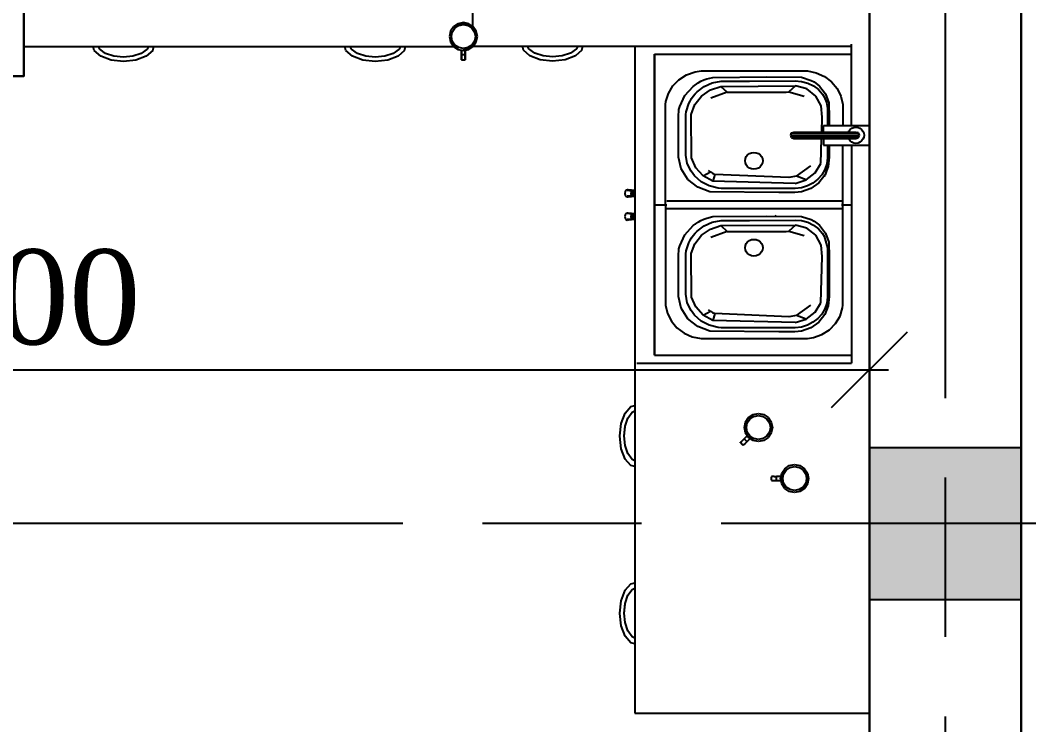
# Model space of a CAD drawing. Header units: inches. Extents: x 2870606 to 3671143, y -733551 to -473558.
# Drawn here: x 3325132 to 3327792, y -512954 to -511096 of the extents above; entities that cross this region are included whole.
import ezdxf

# ---------------------------------------------------------------- set-up
doc = ezdxf.new("R2010")
doc.units = ezdxf.units.IN
doc.header["$MEASUREMENT"] = 0
doc.linetypes.add('ACAD_ISO08W100', pattern=[36, 24, -3, 6, -3])
doc.styles.add('J~stule', font='dutch.ttf')
doc.dimstyles.new('J~style', dxfattribs={"dimscale": 100, "dimtxt": 2.5, "dimasz": 2, "dimexe": 0.55, "dimexo": 0.725, "dimtad": 1, "dimdec": 0, "dimdsep": 46, "dimtxsty": 'J~stule', "dimblk": 'OBLIQUE', "dimcen": 2, "dimdle": 0.5, "dimadec": 0, "dimazin": 0, "dimtfac": 1, "dimtdec": 0, "dimtmove": 0, "dimatfit": 3, "dimfxl": 1, "dimarcsym": 0})

# ---------------------------------------------------------------- blocks, each defined once
blk = doc.blocks.new('fgdgf')
for p, q in [((830048.4, 158583.2, -1288.5), (830048.4, 157961.3, -1288.5)), ((831232.3, 158014, -1288.5), (831232.3, 158583.2, -1288.5)), ((832278.4, 156203.2, -1288.5), (832278.4, 158583.3, -1288.5)), ((831181.2, 158013.3, -1288.5), (831173.2, 158001.4, -1288.5)), ((831178, 157999.3, -1288.5), (831184.9, 158009.6, -1288.5)), ((831193.1, 158021.3, -1288.5), (831181.2, 158013.3, -1288.5)), ((831184.9, 158009.6, -1288.5), (831195.1, 158016.4, -1288.5)), ((831207.2, 158024.1, -1288.5), (831193.1, 158021.3, -1288.5)), ((831194.3, 158018.4, -1288.5), (831207.2, 158020.9, -1288.5)), ((831195.1, 158016.4, -1288.5), (831207.2, 158018.8, -1288.5)), ((831221.3, 158021.3, -1288.5), (831207.2, 158024.1, -1288.5)), ((831207.2, 158020.9, -1288.5), (831207.2, 158022.6, -1288.5)), ((831207.2, 158020.9, -1288.5), (831220.1, 158018.4, -1288.5)), ((831207.2, 158018.8, -1288.5), (831219.3, 158016.4, -1288.5)), ((831219.3, 158016.4, -1288.5), (831229.5, 158009.6, -1288.5)), ((831220.1, 158018.4, -1288.5), (831220.7, 158019.9, -1288.5)), ((831231, 158011.1, -1288.5), (831220.1, 158018.4, -1288.5)), ((831233.2, 158013.3, -1288.5), (831221.3, 158021.3, -1288.5)), ((831229.5, 158009.6, -1288.5), (831236.4, 157999.3, -1288.5)), ((831231, 158011.1, -1288.5), (831232.2, 158012.2, -1288.5)), ((831238.3, 158000.1, -1288.5), (831231, 158011.1, -1288.5)), ((831241.2, 158001.4, -1288.5), (831233.2, 158013.3, -1288.5)), ((831173.2, 158001.4, -1288.5), (831170.4, 157987.3, -1288.5)), ((831170.4, 157987.3, -1288.5), (831173.2, 157973.2, -1288.5)), ((831175.6, 157987.3, -1288.5), (831178, 157999.3, -1288.5)), ((831178, 157975.2, -1288.5), (831175.6, 157987.3, -1288.5)), ((831236.4, 157999.3, -1288.5), (831238.8, 157987.3, -1288.5)), ((831238.8, 157987.3, -1288.5), (831236.4, 157975.2, -1288.5)), ((831238.3, 158000.1, -1288.5), (831239.9, 158000.8, -1288.5)), ((831240.9, 157987.3, -1288.5), (831238.3, 158000.1, -1288.5)), ((831238.3, 157974.4, -1288.5), (831240.9, 157987.3, -1288.5)), ((831240.9, 157987.3, -1288.5), (831242.5, 157987.3, -1288.5)), ((831244, 157987.3, -1288.5), (831241.2, 158001.4, -1288.5)), ((831241.2, 157973.2, -1288.5), (831244, 157987.3, -1288.5)), ((830048.4, 157961.3, -1288.5), (831181.1, 157961.3, -1288.5)), ((830233.6, 157950.9, -1288.5), (830230.9, 157961.3, -1288.5)), ((830250.7, 157935.7, -1288.5), (830233.6, 157950.9, -1288.5)), ((830248.2, 157954.2, -1288.5), (830244.6, 157961.3, -1288.5)), ((830263.8, 157942.8, -1288.5), (830248.2, 157954.2, -1288.5)), ((830373.5, 157954.2, -1288.5), (830357.8, 157942.8, -1288.5)), ((830388.1, 157950.9, -1288.5), (830370.9, 157935.7, -1288.5)), ((830377.1, 157961.3, -1288.5), (830373.5, 157954.2, -1288.5)), ((830388.1, 157950.9, -1288.5), (830390.7, 157961.3, -1288.5)), ((830897.6, 157950.9, -1288.5), (830894.9, 157961.3, -1288.5)), ((830914.7, 157935.7, -1288.5), (830897.6, 157950.9, -1288.5)), ((830912.2, 157954.2, -1288.5), (830908.6, 157961.3, -1288.5)), ((830927.9, 157942.8, -1288.5), (830912.2, 157954.2, -1288.5)), ((831037.5, 157954.2, -1288.5), (831021.8, 157942.8, -1288.5)), ((831052.1, 157950.9, -1288.5), (831034.9, 157935.7, -1288.5)), ((831041.1, 157961.3, -1288.5), (831037.5, 157954.2, -1288.5)), ((831052.1, 157950.9, -1288.5), (831054.7, 157961.3, -1288.5)), ((831173.2, 157973.2, -1288.5), (831181.2, 157961.2, -1288.5)), ((831184.9, 157964.9, -1288.5), (831178, 157975.2, -1288.5)), ((831181.2, 157961.2, -1288.5), (831193.1, 157953.2, -1288.5)), ((831195.1, 157958.1, -1288.5), (831184.9, 157964.9, -1288.5)), ((831193.1, 157953.2, -1288.5), (831207.2, 157950.4, -1288.5)), ((831207.2, 157955.7, -1288.5), (831195.1, 157958.1, -1288.5)), ((831201.8, 157946.3, -1288.5), (831201.8, 157951.5, -1288.5)), ((831202.5, 157951.4, -1288.5), (831202.5, 157946.7, -1288.5)), ((831219.3, 157958.1, -1288.5), (831207.2, 157955.7, -1288.5)), ((831207.2, 157953.6, -1288.5), (831220.1, 157956.2, -1288.5)), ((831207.2, 157950.4, -1288.5), (831221.3, 157953.2, -1288.5)), ((831210.7, 157951.1, -1288.5), (831211.6, 157951.3, -1288.5)), ((831211.6, 157951.3, -1288.5), (831211.8, 157951.4, -1288.5)), ((831211.6, 157951.3, -1288.5), (831211.6, 157946.7, -1288.5)), ((831212.3, 157946.3, -1288.5), (831212.3, 157951.4, -1288.5)), ((831229.5, 157964.9, -1288.5), (831219.3, 157958.1, -1288.5)), ((831220.1, 157956.2, -1288.5), (831231, 157963.5, -1288.5)), ((831220.1, 157956.2, -1288.5), (831220.7, 157954.6, -1288.5)), ((831221.3, 157953.2, -1288.5), (831233.2, 157961.2, -1288.5)), ((831236.4, 157975.2, -1288.5), (831229.5, 157964.9, -1288.5)), ((831231, 157963.5, -1288.5), (831238.3, 157974.4, -1288.5)), ((831231, 157963.5, -1288.5), (831232.2, 157962.3, -1288.5)), ((831233.2, 157961.2, -1288.5), (831241.2, 157973.2, -1288.5)), ((831233.8, 157962, -1288.5), (831666.4, 157962, -1288.5)), ((831238.3, 157974.4, -1288.5), (831239.9, 157973.7, -1288.5)), ((831365.4, 157951.6, -1288.5), (831362.8, 157962, -1288.5)), ((831382.5, 157936.5, -1288.5), (831365.4, 157951.6, -1288.5)), ((831380, 157954.9, -1288.5), (831376.4, 157962, -1288.5)), ((831395.7, 157943.6, -1288.5), (831380, 157954.9, -1288.5)), ((831505.2, 157954.9, -1288.5), (831489.5, 157943.6, -1288.5)), ((831519.8, 157951.6, -1288.5), (831502.7, 157936.5, -1288.5)), ((831508.8, 157962, -1288.5), (831505.2, 157954.9, -1288.5)), ((831519.8, 157951.6, -1288.5), (831522.5, 157962, -1288.5)), ((831659.9, 157126, -1288.5), (831659.9, 157962, -1288.5)), ((831666.4, 157962, -1288.5), (832230.8, 157962, -1288.5)), ((832230.8, 157752.8, -1288.5), (832230.8, 157967.2, -1288.5)), ((830278, 157925.4, -1288.5), (830250.7, 157935.7, -1288.5)), ((830285.7, 157935.5, -1288.5), (830263.8, 157942.8, -1288.5)), ((830310.8, 157921.7, -1288.5), (830278, 157925.4, -1288.5)), ((830310.8, 157932.9, -1288.5), (830285.7, 157935.5, -1288.5)), ((830335.9, 157935.5, -1288.5), (830310.8, 157932.9, -1288.5)), ((830343.7, 157925.4, -1288.5), (830310.8, 157921.7, -1288.5)), ((830357.8, 157942.8, -1288.5), (830335.9, 157935.5, -1288.5)), ((830370.9, 157935.7, -1288.5), (830343.7, 157925.4, -1288.5)), ((830942, 157925.4, -1288.5), (830914.7, 157935.7, -1288.5)), ((830949.7, 157935.5, -1288.5), (830927.9, 157942.8, -1288.5)), ((830974.8, 157921.7, -1288.5), (830942, 157925.4, -1288.5)), ((830974.8, 157932.9, -1288.5), (830949.7, 157935.5, -1288.5)), ((830999.9, 157935.5, -1288.5), (830974.8, 157932.9, -1288.5)), ((831007.7, 157925.4, -1288.5), (830974.8, 157921.7, -1288.5)), ((831021.8, 157942.8, -1288.5), (830999.9, 157935.5, -1288.5)), ((831034.9, 157935.7, -1288.5), (831007.7, 157925.4, -1288.5)), ((831201.8, 157946.3, -1288.5), (831202.5, 157946.7, -1288.5)), ((831201.8, 157939.7, -1288.5), (831201.8, 157946.3, -1288.5)), ((831201.8, 157939.7, -1288.5), (831201.8, 157933.2, -1288.5)), ((831202.5, 157939.7, -1288.5), (831201.8, 157939.7, -1288.5)), ((831201.8, 157933.2, -1288.5), (831202.5, 157932.8, -1288.5)), ((831201.8, 157926.6, -1288.5), (831201.8, 157933.2, -1288.5)), ((831202.5, 157925.9, -1288.5), (831201.8, 157926.6, -1288.5)), ((831202.5, 157946.7, -1288.5), (831204.4, 157946.9, -1288.5)), ((831202.5, 157946.7, -1288.5), (831202.5, 157939.7, -1288.5)), ((831202.5, 157939.7, -1288.5), (831211.6, 157939.7, -1288.5)), ((831202.5, 157932.8, -1288.5), (831202.5, 157939.7, -1288.5)), ((831204.4, 157932.6, -1288.5), (831202.5, 157932.8, -1288.5)), ((831202.5, 157932.8, -1288.5), (831202.5, 157927.8, -1288.5)), ((831204.4, 157925.5, -1288.5), (831202.5, 157925.9, -1288.5)), ((831207, 157925.3, -1288.5), (831204.4, 157925.5, -1288.5)), ((831207, 157950.5, -1288.5), (831205.9, 157950.7, -1288.5)), ((831207.2, 157950.4, -1288.5), (831207, 157950.5, -1288.5)), ((831209.7, 157925.5, -1288.5), (831207, 157925.3, -1288.5)), ((831211.6, 157946.7, -1288.5), (831209.7, 157946.9, -1288.5)), ((831211.6, 157932.8, -1288.5), (831209.7, 157932.6, -1288.5)), ((831211.6, 157925.9, -1288.5), (831209.7, 157925.5, -1288.5)), ((831211.6, 157946.7, -1288.5), (831212.3, 157946.3, -1288.5)), ((831211.6, 157939.7, -1288.5), (831211.6, 157946.7, -1288.5)), ((831211.6, 157939.7, -1288.5), (831211.6, 157932.8, -1288.5)), ((831212.3, 157939.7, -1288.5), (831211.6, 157939.7, -1288.5)), ((831211.6, 157932.8, -1288.5), (831212.3, 157933.2, -1288.5)), ((831211.6, 157927.8, -1288.5), (831211.6, 157932.8, -1288.5)), ((831212.3, 157926.6, -1288.5), (831211.6, 157925.9, -1288.5)), ((831212.3, 157946.3, -1288.5), (831212.3, 157939.7, -1288.5)), ((831212.3, 157933.2, -1288.5), (831212.3, 157939.7, -1288.5)), ((831212.3, 157933.2, -1288.5), (831212.3, 157928.4, -1288.5)), ((831212.3, 157928.4, -1288.5), (831212.3, 157926.6, -1288.5)), ((831409.8, 157926.1, -1288.5), (831382.5, 157936.5, -1288.5)), ((831417.5, 157936.2, -1288.5), (831395.7, 157943.6, -1288.5)), ((831442.6, 157922.4, -1288.5), (831409.8, 157926.1, -1288.5)), ((831442.6, 157933.7, -1288.5), (831417.5, 157936.2, -1288.5)), ((831467.7, 157936.2, -1288.5), (831442.6, 157933.7, -1288.5)), ((831475.4, 157926.1, -1288.5), (831442.6, 157922.4, -1288.5)), ((831489.5, 157943.6, -1288.5), (831467.7, 157936.2, -1288.5)), ((831502.7, 157936.5, -1288.5), (831475.4, 157926.1, -1288.5)), ((831711.1, 157941.2, -1288.5), (832230.8, 157941.2, -1288.5)), ((831711.1, 157941.2, -1288.5), (831711.1, 157543.7, -1288.5)), ((831711.1, 157534.2, -1288.5), (831711.1, 157941.2, -1288.5)), ((831759.6, 157857.2, -1288.5), (831775.8, 157873.7, -1288.5)), ((831775.8, 157873.7, -1288.5), (831795.7, 157886.3, -1288.5)), ((831795.7, 157886.3, -1288.5), (831818.1, 157894.2, -1288.5)), ((831818.1, 157894.2, -1288.5), (831833.9, 157896.6, -1288.5)), ((831833.7, 157869.5, -1288.5), (831841.3, 157872.9, -1288.5)), ((831833.9, 157896.6, -1288.5), (832114.5, 157896.6, -1288.5)), ((831841.3, 157872.9, -1288.5), (831849.2, 157875.8, -1288.5)), ((831849.2, 157875.8, -1288.5), (831865.4, 157879.8, -1288.5)), ((831865.4, 157879.8, -1288.5), (832006.2, 157881, -1288.5)), ((832006.2, 157881, -1288.5), (832099.2, 157880.2, -1288.5)), ((832099.2, 157880.2, -1288.5), (832124.6, 157871.9, -1288.5)), ((832114.5, 157896.6, -1288.5), (832137.7, 157891.7, -1288.5)), ((832124.6, 157871.9, -1288.5), (832132.3, 157867.6, -1288.5)), ((832137.7, 157891.7, -1288.5), (832159.2, 157882.1, -1288.5)), ((832159.2, 157882.1, -1288.5), (832177.9, 157868.1, -1288.5)), ((831747.9, 157837.5, -1288.5), (831759.6, 157857.2, -1288.5)), ((831790.9, 157832, -1288.5), (831812.8, 157856, -1288.5)), ((831812.8, 157856, -1288.5), (831826.4, 157865.5, -1288.5)), ((831823.7, 157841.4, -1288.5), (831842.3, 157855.4, -1288.5)), ((831826.4, 157865.5, -1288.5), (831833.7, 157869.5, -1288.5)), ((831835.2, 157830.6, -1288.5), (831858.8, 157847, -1288.5)), ((831842.3, 157855.4, -1288.5), (831863.7, 157865.1, -1288.5)), ((831858.8, 157847, -1288.5), (831886.5, 157856, -1288.5)), ((831863.7, 157865.1, -1288.5), (831886.9, 157870, -1288.5)), ((831886.5, 157856, -1288.5), (832082.6, 157857.3, -1288.5)), ((831886.5, 157856, -1288.5), (831902.4, 157840.9, -1288.5)), ((831886.9, 157870, -1288.5), (831961.4, 157870, -1288.5)), ((831961.4, 157870, -1288.5), (832082.3, 157870.5, -1288.5)), ((832082.6, 157857.3, -1288.5), (832065.5, 157841.4, -1288.5)), ((832082.3, 157870.5, -1288.5), (832099.1, 157869.3, -1288.5)), ((832112.5, 157849.2, -1288.5), (832082.6, 157857.3, -1288.5)), ((832099.1, 157869.3, -1288.5), (832115.2, 157864.8, -1288.5)), ((832136.6, 157830.6, -1288.5), (832112.5, 157849.2, -1288.5)), ((832115.2, 157864.8, -1288.5), (832130.3, 157857.4, -1288.5)), ((832130.3, 157857.4, -1288.5), (832143.3, 157847.4, -1288.5)), ((832132.3, 157867.6, -1288.5), (832146.2, 157856.9, -1288.5)), ((832143.3, 157847.4, -1288.5), (832154, 157835.1, -1288.5)), ((832146.2, 157856.9, -1288.5), (832162.1, 157836.6, -1288.5)), ((832177.9, 157868.1, -1288.5), (832192.7, 157850.5, -1288.5)), ((832192.7, 157850.5, -1288.5), (832202.9, 157830.3, -1288.5)), ((831741.3, 157815.9, -1288.5), (831747.9, 157837.5, -1288.5)), ((831777.6, 157803, -1288.5), (831790.9, 157832, -1288.5)), ((831804.9, 157817.4, -1288.5), (831808.9, 157823.9, -1288.5)), ((831808.9, 157823.9, -1288.5), (831813.3, 157830.1, -1288.5)), ((831813.3, 157830.1, -1288.5), (831818.3, 157836, -1288.5)), ((831817.8, 157808.3, -1288.5), (831835.2, 157830.6, -1288.5)), ((831818.3, 157836, -1288.5), (831823.7, 157841.4, -1288.5)), ((831902.4, 157840.9, -1288.5), (831859.6, 157825.2, -1288.5)), ((831902.4, 157840.9, -1288.5), (832058.4, 157840.9, -1288.5)), ((832058.4, 157840.9, -1288.5), (832065.5, 157841.4, -1288.5)), ((832065.5, 157841.4, -1288.5), (832105.5, 157830.4, -1288.5)), ((832151.1, 157804.6, -1288.5), (832136.6, 157830.6, -1288.5)), ((832154, 157835.1, -1288.5), (832158.3, 157828.2, -1288.5)), ((832158.3, 157828.2, -1288.5), (832164.6, 157813.4, -1288.5)), ((832162.1, 157836.6, -1288.5), (832170.9, 157812.6, -1288.5)), ((832202.9, 157830.3, -1288.5), (832208.1, 157808.4, -1288.5)), ((831740.3, 157808.4, -1288.5), (831741.3, 157815.9, -1288.5)), ((831740.3, 157543.7, -1288.5), (831740.3, 157808.4, -1288.5)), ((831774.5, 157776, -1288.5), (831775.7, 157795.2, -1288.5)), ((831775.7, 157795.2, -1288.5), (831777.6, 157803, -1288.5)), ((831794.6, 157789.2, -1288.5), (831801.5, 157810.7, -1288.5)), ((831801.5, 157810.7, -1288.5), (831804.9, 157817.4, -1288.5)), ((831808.2, 157782.2, -1288.5), (831817.8, 157808.3, -1288.5)), ((832153.6, 157774.6, -1288.5), (832151.1, 157804.6, -1288.5)), ((832164.6, 157813.4, -1288.5), (832167.6, 157797.8, -1288.5)), ((832167.6, 157797.8, -1288.5), (832167.3, 157781.8, -1288.5)), ((832170.9, 157812.6, -1288.5), (832171.7, 157773.8, -1288.5)), ((832208.1, 157808.4, -1288.5), (832208.1, 157752.8, -1288.5)), ((831774.5, 157669.5, -1288.5), (831774.5, 157776, -1288.5)), ((831793.4, 157781.8, -1288.5), (831794.6, 157789.2, -1288.5)), ((831793.4, 157675, -1288.5), (831793.4, 157781.8, -1288.5)), ((831809.2, 157667.6, -1288.5), (831808.2, 157782.2, -1288.5)), ((832152.3, 157735.7, -1288.5), (832153.6, 157774.6, -1288.5)), ((832167.3, 157781.8, -1288.5), (832167.3, 157752.8, -1288.5)), ((832171.7, 157773.8, -1288.5), (832171.7, 157752.8, -1288.5)), ((832156.8, 157752.8, -1288.5), (832278.4, 157752.8, -1288.5)), ((832156.8, 157751.9, -1288.5), (832156.8, 157752.8, -1288.5)), ((832156.8, 157735.7, -1288.5), (832156.8, 157751.9, -1288.5)), ((832223.9, 157737.8, -1288.5), (832227.3, 157742.2, -1288.5)), ((832227.3, 157742.2, -1288.5), (832231.7, 157745.6, -1288.5)), ((832231.7, 157745.6, -1288.5), (832236.9, 157747.8, -1288.5)), ((832236.9, 157747.8, -1288.5), (832242.4, 157748.5, -1288.5)), ((832242.4, 157748.5, -1288.5), (832248, 157747.8, -1288.5)), ((832248, 157747.8, -1288.5), (832253.1, 157745.6, -1288.5)), ((832253.1, 157745.6, -1288.5), (832257.5, 157742.2, -1288.5)), ((832257.5, 157742.2, -1288.5), (832260.9, 157737.8, -1288.5)), ((832070.4, 157727.2, -1288.5), (832072.9, 157733.2, -1288.5)), ((832070.4, 157727.2, -1288.5), (832084, 157727.2, -1288.5)), ((832072.9, 157721.1, -1288.5), (832070.4, 157727.2, -1288.5)), ((832072.9, 157733.2, -1288.5), (832079, 157735.7, -1288.5)), ((832072.9, 157733.2, -1288.5), (832086.1, 157733.2, -1288.5)), ((832072.9, 157721.1, -1288.5), (832079, 157718.6, -1288.5)), ((832086.1, 157721.1, -1288.5), (832072.9, 157721.1, -1288.5)), ((832079, 157735.7, -1288.5), (832100.3, 157735.7, -1288.5)), ((832079, 157718.6, -1288.5), (832091.2, 157718.6, -1288.5)), ((832084, 157727.2, -1288.5), (832094, 157727.1, -1288.5)), ((832086.1, 157733.2, -1288.5), (832095.9, 157733.2, -1288.5)), ((832095.8, 157721.1, -1288.5), (832086.1, 157721.1, -1288.5)), ((832091.2, 157718.6, -1288.5), (832100.3, 157718.6, -1288.5)), ((832094, 157727.1, -1288.5), (832120.5, 157727.1, -1288.5)), ((832121.6, 157721.1, -1288.5), (832095.8, 157721.1, -1288.5)), ((832095.9, 157733.2, -1288.5), (832121.6, 157733.2, -1288.5)), ((832100.3, 157735.7, -1288.5), (832111.5, 157735.7, -1288.5)), ((832100.3, 157718.6, -1288.5), (832124.3, 157718.6, -1288.5)), ((832111.5, 157735.7, -1288.5), (832138.3, 157735.7, -1288.5)), ((832120.5, 157727.1, -1288.5), (832136, 157727.1, -1288.5)), ((832121.6, 157733.2, -1288.5), (832136.7, 157733.2, -1288.5)), ((832136.7, 157721.1, -1288.5), (832121.6, 157721.1, -1288.5)), ((832124.3, 157718.6, -1288.5), (832138.3, 157718.6, -1288.5)), ((832136, 157727.1, -1288.5), (832152.4, 157727.1, -1288.5)), ((832136.7, 157733.2, -1288.5), (832152.6, 157733.2, -1288.5)), ((832152.6, 157721.1, -1288.5), (832136.7, 157721.1, -1288.5)), ((832138.3, 157735.7, -1288.5), (832153.2, 157735.7, -1288.5)), ((832138.3, 157718.6, -1288.5), (832153.2, 157718.6, -1288.5)), ((832149.7, 157652.9, -1288.5), (832151.8, 157718.6, -1288.5)), ((832152.4, 157727.1, -1288.5), (832169, 157727.1, -1288.5)), ((832152.6, 157733.2, -1288.5), (832168.8, 157733.2, -1288.5)), ((832168.8, 157721.1, -1288.5), (832152.6, 157721.1, -1288.5)), ((832153.2, 157735.7, -1288.5), (832168.2, 157735.7, -1288.5)), ((832153.2, 157718.6, -1288.5), (832168.2, 157718.6, -1288.5)), ((832156.8, 157718.6, -1288.5), (832156.8, 157714.3, -1288.5)), ((832156.8, 157714.3, -1288.5), (832156.8, 157709, -1288.5)), ((832168.2, 157735.7, -1288.5), (832183.1, 157735.7, -1288.5)), ((832168.2, 157718.6, -1288.5), (832183.1, 157718.6, -1288.5)), ((832168.8, 157733.2, -1288.5), (832184.7, 157733.2, -1288.5)), ((832184.7, 157721.1, -1288.5), (832168.8, 157721.1, -1288.5)), ((832169, 157727.1, -1288.5), (832185.4, 157727.1, -1288.5)), ((832183.1, 157735.7, -1288.5), (832209.9, 157735.7, -1288.5)), ((832183.1, 157718.6, -1288.5), (832197.1, 157718.6, -1288.5)), ((832184.7, 157733.2, -1288.5), (832199.8, 157733.2, -1288.5)), ((832199.8, 157721.1, -1288.5), (832184.7, 157721.1, -1288.5)), ((832185.4, 157727.1, -1288.5), (832200.9, 157727.1, -1288.5)), ((832197.1, 157718.6, -1288.5), (832209.9, 157718.6, -1288.5)), ((832199.8, 157733.2, -1288.5), (832213.6, 157733.2, -1288.5)), ((832213.6, 157721.1, -1288.5), (832199.8, 157721.1, -1288.5)), ((832200.9, 157727.1, -1288.5), (832215.1, 157727.1, -1288.5)), ((832209.9, 157735.7, -1288.5), (832221.1, 157735.7, -1288.5)), ((832209.9, 157718.6, -1288.5), (832221.1, 157718.5, -1288.5)), ((832213.6, 157733.2, -1288.5), (832225.6, 157733.1, -1288.5)), ((832225.6, 157721, -1288.5), (832213.6, 157721.1, -1288.5)), ((832215.1, 157727.1, -1288.5), (832227.4, 157727.1, -1288.5)), ((832221.1, 157735.7, -1288.5), (832242.4, 157735.7, -1288.5)), ((832221.1, 157718.5, -1288.5), (832242.4, 157718.5, -1288.5)), ((832223, 157735.7, -1288.5), (832223.9, 157737.8, -1288.5)), ((832223.9, 157716.4, -1288.5), (832223, 157718.5, -1288.5)), ((832227.3, 157712, -1288.5), (832223.9, 157716.4, -1288.5)), ((832225.6, 157733.1, -1288.5), (832248.5, 157733.1, -1288.5)), ((832248.5, 157721, -1288.5), (832225.6, 157721, -1288.5)), ((832231.7, 157708.6, -1288.5), (832227.3, 157712, -1288.5)), ((832227.4, 157727.1, -1288.5), (832251, 157727.1, -1288.5)), ((832242.4, 157735.7, -1288.5), (832248.5, 157733.1, -1288.5)), ((832242.4, 157718.5, -1288.5), (832248.5, 157721, -1288.5)), ((832242.4, 157718.5, -1288.5), (832245.6, 157719.8, -1288.5)), ((832248.5, 157733.1, -1288.5), (832245.9, 157734.2, -1288.5)), ((832248.5, 157733.1, -1288.5), (832251, 157727.1, -1288.5)), ((832251, 157727.1, -1288.5), (832248.5, 157721, -1288.5)), ((832248.5, 157721, -1288.5), (832249.7, 157724, -1288.5)), ((832251, 157727.1, -1288.5), (832249.7, 157730.3, -1288.5)), ((832257.5, 157712, -1288.5), (832253.1, 157708.6, -1288.5)), ((832260.9, 157716.4, -1288.5), (832257.5, 157712, -1288.5)), ((832260.9, 157737.8, -1288.5), (832263.1, 157732.6, -1288.5)), ((832263.1, 157721.6, -1288.5), (832260.9, 157716.4, -1288.5)), ((832263.1, 157732.6, -1288.5), (832263.8, 157727.1, -1288.5)), ((832263.8, 157727.1, -1288.5), (832263.1, 157721.6, -1288.5)), ((832156.8, 157709, -1288.5), (832156.8, 157704.9, -1288.5)), ((832156.8, 157704.9, -1288.5), (832156.8, 157702.3, -1288.5)), ((832156.8, 157702.3, -1288.5), (832156.8, 157701.4, -1288.5)), ((832156.8, 157701.4, -1288.5), (832278.4, 157701.4, -1288.5)), ((832167.3, 157701.4, -1288.5), (832167.4, 157667.2, -1288.5)), ((832171.7, 157701.4, -1288.5), (832171.7, 157669.5, -1288.5)), ((832208.1, 157557.3, -1288.5), (832208.1, 157701.4, -1288.5)), ((832230.8, 157701.4, -1288.5), (832230.8, 157126, -1288.5)), ((832236.9, 157706.4, -1288.5), (832231.7, 157708.6, -1288.5)), ((832242.4, 157705.7, -1288.5), (832236.9, 157706.4, -1288.5)), ((832248, 157706.4, -1288.5), (832242.4, 157705.7, -1288.5)), ((832253.1, 157708.6, -1288.5), (832248, 157706.4, -1288.5)), ((831781.8, 157638.2, -1288.5), (831774.5, 157669.5, -1288.5)), ((831797.7, 157652.7, -1288.5), (831793.4, 157675, -1288.5)), ((831820.2, 157641.6, -1288.5), (831809.2, 157667.6, -1288.5)), ((831950, 157659.9, -1288.5), (831950.8, 157665.6, -1288.5)), ((831950.8, 157654.1, -1288.5), (831950, 157659.9, -1288.5)), ((831950.8, 157665.6, -1288.5), (831953.1, 157670.9, -1288.5)), ((831953.1, 157670.9, -1288.5), (831956.8, 157675.5, -1288.5)), ((831956.8, 157675.5, -1288.5), (831961.7, 157679, -1288.5)), ((831961.7, 157679, -1288.5), (831967.3, 157681.2, -1288.5)), ((831967.3, 157681.2, -1288.5), (831973.4, 157681.9, -1288.5)), ((831973.4, 157681.9, -1288.5), (831979.5, 157681.2, -1288.5)), ((831979.5, 157681.2, -1288.5), (831985.1, 157679, -1288.5)), ((831985.1, 157679, -1288.5), (831990, 157675.5, -1288.5)), ((831990, 157675.5, -1288.5), (831993.7, 157670.9, -1288.5)), ((831993.7, 157670.9, -1288.5), (831996, 157665.6, -1288.5)), ((831996, 157665.6, -1288.5), (831996.8, 157659.9, -1288.5)), ((831996.8, 157659.9, -1288.5), (831996, 157654.1, -1288.5)), ((832167.4, 157667.2, -1288.5), (832165.3, 157651.7, -1288.5)), ((832171.7, 157669.5, -1288.5), (832169.6, 157644.7, -1288.5)), ((831799.4, 157610.7, -1288.5), (831781.8, 157638.2, -1288.5)), ((831807.5, 157632, -1288.5), (831797.7, 157652.7, -1288.5)), ((831816.9, 157619.7, -1288.5), (831807.5, 157632, -1288.5)), ((831839.4, 157620.3, -1288.5), (831820.2, 157641.6, -1288.5)), ((831858.7, 157630.6, -1288.5), (831853.4, 157634.5, -1288.5)), ((831953.1, 157648.8, -1288.5), (831950.8, 157654.1, -1288.5)), ((831956.8, 157644.2, -1288.5), (831953.1, 157648.8, -1288.5)), ((831961.7, 157640.7, -1288.5), (831956.8, 157644.2, -1288.5)), ((831967.3, 157638.5, -1288.5), (831961.7, 157640.7, -1288.5)), ((831973.4, 157637.8, -1288.5), (831967.3, 157638.5, -1288.5)), ((831979.5, 157638.5, -1288.5), (831973.4, 157637.8, -1288.5)), ((831985.1, 157640.7, -1288.5), (831979.5, 157638.5, -1288.5)), ((831990, 157644.2, -1288.5), (831985.1, 157640.7, -1288.5)), ((831993.7, 157648.8, -1288.5), (831990, 157644.2, -1288.5)), ((831996, 157654.1, -1288.5), (831993.7, 157648.8, -1288.5)), ((832085.7, 157619.3, -1288.5), (832123.8, 157646.3, -1288.5)), ((832134.9, 157627.6, -1288.5), (832149.7, 157652.9, -1288.5)), ((832160.2, 157636.9, -1288.5), (832152.1, 157623.1, -1288.5)), ((832165.3, 157651.7, -1288.5), (832160.2, 157636.9, -1288.5)), ((832169.6, 157644.7, -1288.5), (832160.2, 157621.5, -1288.5)), ((832164.9, 157633, -1288.5), (832163.8, 157628.9, -1288.5)), ((832164.5, 157631.6, -1288.5), (832164.9, 157633, -1288.5)), ((831825.3, 157589.9, -1288.5), (831799.4, 157610.7, -1288.5)), ((831834.5, 157604.3, -1288.5), (831816.9, 157619.7, -1288.5)), ((831839.4, 157620.3, -1288.5), (831858.7, 157630.6, -1288.5)), ((831864.8, 157605.9, -1288.5), (831839.4, 157620.3, -1288.5)), ((831858.7, 157630.6, -1288.5), (831864.3, 157627.1, -1288.5)), ((831864.3, 157627.1, -1288.5), (831870.2, 157624, -1288.5)), ((831870.2, 157624, -1288.5), (831864.8, 157605.9, -1288.5)), ((832082.3, 157600.3, -1288.5), (831864.8, 157605.9, -1288.5)), ((832065.4, 157615.9, -1288.5), (831870.2, 157624, -1288.5)), ((832085.7, 157619.3, -1288.5), (832065.4, 157615.9, -1288.5)), ((832082.3, 157600.3, -1288.5), (832111.4, 157609.2, -1288.5)), ((832111.4, 157609.2, -1288.5), (832085.7, 157619.3, -1288.5)), ((832111.4, 157609.2, -1288.5), (832134.9, 157627.6, -1288.5)), ((832141.6, 157611.1, -1288.5), (832128.8, 157601.1, -1288.5)), ((832152.1, 157623.1, -1288.5), (832141.6, 157611.1, -1288.5)), ((832160.2, 157621.5, -1288.5), (832144.4, 157601.6, -1288.5)), ((832159.2, 157620.2, -1288.5), (832161.2, 157621.3, -1288.5)), ((832161.2, 157621.3, -1288.5), (832159.8, 157620.9, -1288.5)), ((832161.2, 157621.3, -1288.5), (832161.7, 157622.6, -1288.5)), ((832161.7, 157622.6, -1288.5), (832163.5, 157627.5, -1288.5)), ((832163.5, 157627.5, -1288.5), (832163.8, 157628.9, -1288.5)), ((832163.8, 157628.9, -1288.5), (832164.5, 157631.6, -1288.5)), ((831633.8, 157578.5, -1288.5), (831633.1, 157573.9, -1288.5)), ((831635.9, 157581.9, -1288.5), (831633.8, 157578.5, -1288.5)), ((831638.7, 157583.1, -1288.5), (831635.9, 157581.9, -1288.5)), ((831641.8, 157582.9, -1288.5), (831638.7, 157583.1, -1288.5)), ((831648.9, 157581, -1288.5), (831639.3, 157581.7, -1288.5)), ((831650.6, 157582.1, -1288.5), (831641.8, 157582.9, -1288.5)), ((831647.6, 157578, -1288.5), (831648.9, 157581, -1288.5)), ((831650.6, 157582.1, -1288.5), (831648.9, 157581, -1288.5)), ((831648.9, 157581, -1288.5), (831659.9, 157580.2, -1288.5)), ((831659.9, 157581.3, -1288.5), (831650.6, 157582.1, -1288.5)), ((831856.9, 157578.1, -1288.5), (831825.3, 157589.9, -1288.5)), ((831855.6, 157593.4, -1288.5), (831834.5, 157604.3, -1288.5)), ((831878.9, 157587.6, -1288.5), (831855.6, 157593.4, -1288.5)), ((831886.9, 157586.9, -1288.5), (831878.9, 157587.6, -1288.5)), ((832082.1, 157586.8, -1288.5), (831886.9, 157586.9, -1288.5)), ((832098.5, 157588.7, -1288.5), (832082.1, 157586.8, -1288.5)), ((832114.3, 157593.6, -1288.5), (832098.5, 157588.7, -1288.5)), ((832123.3, 157586.7, -1288.5), (832098.7, 157577.9, -1288.5)), ((832128.8, 157601.1, -1288.5), (832114.3, 157593.6, -1288.5)), ((832144.4, 157601.6, -1288.5), (832123.3, 157586.7, -1288.5)), ((831633.1, 157573.9, -1288.5), (831633.8, 157569.3, -1288.5)), ((831633.8, 157569.3, -1288.5), (831635.9, 157565.9, -1288.5)), ((831635.9, 157565.9, -1288.5), (831638.7, 157564.7, -1288.5)), ((831638.7, 157564.7, -1288.5), (831641.8, 157564.9, -1288.5)), ((831648.9, 157566.8, -1288.5), (831639.3, 157566.1, -1288.5)), ((831641.8, 157564.9, -1288.5), (831650.6, 157565.7, -1288.5)), ((831647.1, 157573.9, -1288.5), (831659.9, 157573.9, -1288.5)), ((831659.9, 157577.5, -1288.5), (831647.6, 157578, -1288.5)), ((831659.9, 157570.3, -1288.5), (831647.6, 157569.8, -1288.5)), ((831647.6, 157569.8, -1288.5), (831648.9, 157566.8, -1288.5)), ((831648.9, 157566.8, -1288.5), (831659.9, 157567.6, -1288.5)), ((831650.6, 157565.7, -1288.5), (831648.9, 157566.8, -1288.5)), ((831650.6, 157565.7, -1288.5), (831659.9, 157566.5, -1288.5)), ((831711.1, 157147.1, -1288.5), (831711.1, 157554, -1288.5)), ((831743.7, 157554, -1288.5), (832204.6, 157554, -1288.5)), ((832039.3, 157575.9, -1288.5), (831856.9, 157578.1, -1288.5)), ((832072.4, 157575.9, -1288.5), (832039.3, 157575.9, -1288.5)), ((832081.2, 157575.8, -1288.5), (832072.4, 157575.9, -1288.5)), ((832098.7, 157577.9, -1288.5), (832081.2, 157575.8, -1288.5)), ((832208, 157543.7, -1288.5), (832208.1, 157557.3, -1288.5)), ((831711.1, 157544.1, -1288.5), (831711.1, 157147.1, -1288.5)), ((831711.1, 157543.7, -1288.5), (831743.7, 157543.7, -1288.5)), ((831740.3, 157544.1, -1288.5), (831740.3, 157530.5, -1288.5)), ((831740.3, 157530.5, -1288.5), (831740.3, 157279.4, -1288.5)), ((831743.7, 157534.2, -1288.5), (832204.6, 157534.2, -1288.5)), ((832208.1, 157544.1, -1288.5), (832204.6, 157544.1, -1288.5)), ((832204.6, 157543.7, -1288.5), (832208, 157543.7, -1288.5)), ((832208.1, 157544.1, -1288.5), (832230.8, 157544.1, -1288.5)), ((832208.1, 157279.4, -1288.5), (832208.1, 157544.1, -1288.5)), ((831633.8, 157517.4, -1288.5), (831633.1, 157512.8, -1288.5)), ((831633.1, 157512.8, -1288.5), (831633.8, 157508.2, -1288.5)), ((831635.9, 157520.8, -1288.5), (831633.8, 157517.4, -1288.5)), ((831633.8, 157508.2, -1288.5), (831635.9, 157504.9, -1288.5)), ((831638.7, 157522, -1288.5), (831635.9, 157520.8, -1288.5)), ((831635.9, 157504.9, -1288.5), (831638.7, 157503.6, -1288.5)), ((831641.8, 157521.8, -1288.5), (831638.7, 157522, -1288.5)), ((831638.7, 157503.6, -1288.5), (831641.8, 157503.9, -1288.5)), ((831648.9, 157520, -1288.5), (831639.3, 157520.6, -1288.5)), ((831648.9, 157505.7, -1288.5), (831639.3, 157505.1, -1288.5)), ((831650.6, 157521.1, -1288.5), (831641.8, 157521.8, -1288.5)), ((831641.8, 157503.9, -1288.5), (831650.6, 157504.6, -1288.5)), ((831647.1, 157512.8, -1288.5), (831659.9, 157512.8, -1288.5)), ((831647.6, 157516.9, -1288.5), (831648.9, 157520, -1288.5)), ((831659.9, 157516.4, -1288.5), (831647.6, 157516.9, -1288.5)), ((831659.9, 157509.2, -1288.5), (831647.6, 157508.7, -1288.5)), ((831647.6, 157508.7, -1288.5), (831648.9, 157505.7, -1288.5)), ((831650.6, 157521.1, -1288.5), (831648.9, 157520, -1288.5)), ((831648.9, 157520, -1288.5), (831659.9, 157519.1, -1288.5)), ((831648.9, 157505.7, -1288.5), (831659.9, 157506.5, -1288.5)), ((831650.6, 157504.6, -1288.5), (831648.9, 157505.7, -1288.5)), ((831659.9, 157520.2, -1288.5), (831650.6, 157521.1, -1288.5)), ((831650.6, 157504.6, -1288.5), (831659.9, 157505.5, -1288.5)), ((831826.4, 157498.2, -1288.5), (831833.7, 157502.2, -1288.5)), ((831833.7, 157502.2, -1288.5), (831841.3, 157505.6, -1288.5)), ((831841.3, 157505.6, -1288.5), (831849.2, 157508.5, -1288.5)), ((831849.2, 157508.5, -1288.5), (831865.4, 157512.5, -1288.5)), ((831863.7, 157497.8, -1288.5), (831886.9, 157502.7, -1288.5)), ((831865.4, 157512.5, -1288.5), (832006.2, 157513.7, -1288.5)), ((831886.9, 157502.7, -1288.5), (831961.4, 157502.7, -1288.5)), ((831961.4, 157502.7, -1288.5), (832082.3, 157503.3, -1288.5)), ((832006.2, 157513.7, -1288.5), (832099.2, 157512.9, -1288.5)), ((832030.9, 157513.5, -1288.5), (832028.5, 157514.5, -1288.5)), ((832082.3, 157503.3, -1288.5), (832099.1, 157502, -1288.5)), ((832099.1, 157502, -1288.5), (832115.2, 157497.6, -1288.5)), ((832099.2, 157512.9, -1288.5), (832124.6, 157504.7, -1288.5)), ((832124.6, 157504.7, -1288.5), (832132.3, 157500.4, -1288.5)), ((832132.3, 157500.4, -1288.5), (832146.2, 157489.7, -1288.5)), ((831790.9, 157464.8, -1288.5), (831812.8, 157488.8, -1288.5)), ((831812.8, 157488.8, -1288.5), (831826.4, 157498.2, -1288.5)), ((831818.3, 157468.7, -1288.5), (831823.7, 157474.2, -1288.5)), ((831819.7, 157493.6, -1288.5), (831819.8, 157493.7, -1288.5)), ((831823.7, 157474.2, -1288.5), (831842.3, 157488.1, -1288.5)), ((831835.2, 157463.3, -1288.5), (831858.8, 157479.7, -1288.5)), ((831842.3, 157488.1, -1288.5), (831863.7, 157497.8, -1288.5)), ((831858.8, 157479.7, -1288.5), (831886.5, 157488.8, -1288.5)), ((831902.4, 157473.6, -1288.5), (831859.6, 157457.9, -1288.5)), ((831886.5, 157488.8, -1288.5), (832082.6, 157490.1, -1288.5)), ((831886.5, 157488.8, -1288.5), (831902.4, 157473.6, -1288.5)), ((831902.4, 157473.6, -1288.5), (832058.4, 157473.6, -1288.5)), ((832058.4, 157473.6, -1288.5), (832065.5, 157474.1, -1288.5)), ((832082.6, 157490.1, -1288.5), (832065.5, 157474.1, -1288.5)), ((832065.5, 157474.1, -1288.5), (832105.5, 157463.1, -1288.5)), ((832112.5, 157481.9, -1288.5), (832082.6, 157490.1, -1288.5)), ((832136.6, 157463.4, -1288.5), (832112.5, 157481.9, -1288.5)), ((832115.2, 157497.6, -1288.5), (832130.3, 157490.1, -1288.5)), ((832130.3, 157490.1, -1288.5), (832143.3, 157480.1, -1288.5)), ((832143.3, 157480.1, -1288.5), (832154, 157467.8, -1288.5)), ((832146.2, 157489.7, -1288.5), (832162.1, 157469.3, -1288.5)), ((831777.6, 157435.7, -1288.5), (831790.9, 157464.8, -1288.5)), ((831801.5, 157443.4, -1288.5), (831804.9, 157450.1, -1288.5)), ((831804.9, 157450.1, -1288.5), (831808.9, 157456.6, -1288.5)), ((831808.9, 157456.6, -1288.5), (831813.3, 157462.8, -1288.5)), ((831813.3, 157462.8, -1288.5), (831818.3, 157468.7, -1288.5)), ((831817.8, 157441.1, -1288.5), (831835.2, 157463.3, -1288.5)), ((831953.1, 157441.6, -1288.5), (831956.8, 157446.2, -1288.5)), ((831956.8, 157446.2, -1288.5), (831961.7, 157449.7, -1288.5)), ((831961.7, 157449.7, -1288.5), (831967.3, 157451.9, -1288.5)), ((831967.3, 157451.9, -1288.5), (831973.4, 157452.6, -1288.5)), ((831973.4, 157452.6, -1288.5), (831979.5, 157451.9, -1288.5)), ((831979.5, 157451.9, -1288.5), (831985.1, 157449.7, -1288.5)), ((831985.1, 157449.7, -1288.5), (831990, 157446.2, -1288.5)), ((831990, 157446.2, -1288.5), (831993.7, 157441.6, -1288.5)), ((832151.1, 157437.3, -1288.5), (832136.6, 157463.4, -1288.5)), ((832154, 157467.8, -1288.5), (832158.3, 157460.9, -1288.5)), ((832158.3, 157460.9, -1288.5), (832167.6, 157430.5, -1288.5)), ((832162.1, 157469.3, -1288.5), (832170.9, 157445.3, -1288.5)), ((831774.5, 157408.7, -1288.5), (831775.7, 157427.9, -1288.5)), ((831775.7, 157427.9, -1288.5), (831777.6, 157435.7, -1288.5)), ((831793.4, 157414.6, -1288.5), (831794.6, 157422, -1288.5)), ((831794.6, 157422, -1288.5), (831801.5, 157443.4, -1288.5)), ((831808.2, 157415, -1288.5), (831817.8, 157441.1, -1288.5)), ((831950, 157430.6, -1288.5), (831950.8, 157436.3, -1288.5)), ((831950.8, 157424.8, -1288.5), (831950, 157430.6, -1288.5)), ((831950.8, 157436.3, -1288.5), (831953.1, 157441.6, -1288.5)), ((831953.1, 157419.5, -1288.5), (831950.8, 157424.8, -1288.5)), ((831956.8, 157414.9, -1288.5), (831953.1, 157419.5, -1288.5)), ((831993.7, 157419.5, -1288.5), (831990, 157414.9, -1288.5)), ((831993.7, 157441.6, -1288.5), (831996, 157436.3, -1288.5)), ((831996, 157424.8, -1288.5), (831993.7, 157419.5, -1288.5)), ((831996, 157436.3, -1288.5), (831996.8, 157430.6, -1288.5)), ((831996.8, 157430.6, -1288.5), (831996, 157424.8, -1288.5)), ((832153.6, 157407.3, -1288.5), (832151.1, 157437.3, -1288.5)), ((832167.6, 157430.5, -1288.5), (832167.3, 157414.6, -1288.5)), ((832170.9, 157445.3, -1288.5), (832171.7, 157406.6, -1288.5)), ((831774.5, 157302.2, -1288.5), (831774.5, 157408.7, -1288.5)), ((831793.4, 157307.7, -1288.5), (831793.4, 157414.6, -1288.5)), ((831809.2, 157300.3, -1288.5), (831808.2, 157415, -1288.5)), ((831961.7, 157411.4, -1288.5), (831956.8, 157414.9, -1288.5)), ((831967.3, 157409.2, -1288.5), (831961.7, 157411.4, -1288.5)), ((831973.4, 157408.5, -1288.5), (831967.3, 157409.2, -1288.5)), ((831979.5, 157409.2, -1288.5), (831973.4, 157408.5, -1288.5)), ((831985.1, 157411.4, -1288.5), (831979.5, 157409.2, -1288.5)), ((831990, 157414.9, -1288.5), (831985.1, 157411.4, -1288.5)), ((832149.7, 157285.6, -1288.5), (832153.6, 157407.3, -1288.5)), ((832167.3, 157414.6, -1288.5), (832167.4, 157299.9, -1288.5)), ((832171.7, 157406.6, -1288.5), (832171.7, 157302.2, -1288.5)), ((831781.8, 157270.9, -1288.5), (831774.5, 157302.2, -1288.5)), ((831797.7, 157285.4, -1288.5), (831793.4, 157307.7, -1288.5)), ((831820.2, 157274.3, -1288.5), (831809.2, 157300.3, -1288.5)), ((832167.4, 157299.9, -1288.5), (832165.3, 157284.4, -1288.5)), ((832171.7, 157302.2, -1288.5), (832169.6, 157277.5, -1288.5)), ((831740.3, 157279.4, -1288.5), (831745.4, 157257.5, -1288.5)), ((831799.4, 157243.4, -1288.5), (831781.8, 157270.9, -1288.5)), ((831807.5, 157264.7, -1288.5), (831797.7, 157285.4, -1288.5)), ((831816.9, 157252.4, -1288.5), (831807.5, 157264.7, -1288.5)), ((831839.4, 157253, -1288.5), (831820.2, 157274.3, -1288.5)), ((831839.4, 157253, -1288.5), (831858.7, 157263.3, -1288.5)), ((831858.7, 157263.3, -1288.5), (831853.4, 157267.2, -1288.5)), ((831858.7, 157263.3, -1288.5), (831864.3, 157259.8, -1288.5)), ((831864.3, 157259.8, -1288.5), (831870.2, 157256.8, -1288.5)), ((832085.7, 157252, -1288.5), (832123.8, 157279, -1288.5)), ((832111.4, 157242, -1288.5), (832134.9, 157260.3, -1288.5)), ((832134.9, 157260.3, -1288.5), (832149.7, 157285.6, -1288.5)), ((832160.2, 157269.6, -1288.5), (832152.1, 157255.8, -1288.5)), ((832165.3, 157284.4, -1288.5), (832160.2, 157269.6, -1288.5)), ((832169.6, 157277.5, -1288.5), (832160.2, 157254.2, -1288.5)), ((832200.5, 157250.3, -1288.5), (832207.1, 157271.9, -1288.5)), ((832207.1, 157271.9, -1288.5), (832208.1, 157279.4, -1288.5)), ((831745.4, 157257.5, -1288.5), (831755.7, 157237.2, -1288.5)), ((831755.7, 157237.2, -1288.5), (831770.5, 157219.7, -1288.5)), ((831825.3, 157222.7, -1288.5), (831799.4, 157243.4, -1288.5)), ((831834.5, 157237, -1288.5), (831816.9, 157252.4, -1288.5)), ((831855.6, 157226.1, -1288.5), (831834.5, 157237, -1288.5)), ((831864.8, 157238.6, -1288.5), (831839.4, 157253, -1288.5)), ((831870.2, 157256.8, -1288.5), (831864.8, 157238.6, -1288.5)), ((832082.3, 157233, -1288.5), (831864.8, 157238.6, -1288.5)), ((832065.4, 157248.7, -1288.5), (831870.2, 157256.8, -1288.5)), ((832085.7, 157252, -1288.5), (832065.4, 157248.7, -1288.5)), ((832082.3, 157233, -1288.5), (832111.4, 157242, -1288.5)), ((832111.4, 157242, -1288.5), (832085.7, 157252, -1288.5)), ((832128.8, 157233.9, -1288.5), (832114.3, 157226.3, -1288.5)), ((832144.4, 157234.3, -1288.5), (832123.3, 157219.4, -1288.5)), ((832141.6, 157243.8, -1288.5), (832128.8, 157233.9, -1288.5)), ((832152.1, 157255.8, -1288.5), (832141.6, 157243.8, -1288.5)), ((832160.2, 157254.2, -1288.5), (832144.4, 157234.3, -1288.5)), ((832188.7, 157230.6, -1288.5), (832200.5, 157250.3, -1288.5)), ((831770.5, 157219.7, -1288.5), (831789.1, 157205.7, -1288.5)), ((831856.9, 157210.8, -1288.5), (831825.3, 157222.7, -1288.5)), ((831878.9, 157220.3, -1288.5), (831855.6, 157226.1, -1288.5)), ((832039.3, 157208.6, -1288.5), (831856.9, 157210.8, -1288.5)), ((831886.9, 157219.6, -1288.5), (831878.9, 157220.3, -1288.5)), ((832082.1, 157219.5, -1288.5), (831886.9, 157219.6, -1288.5)), ((832072.4, 157208.6, -1288.5), (832039.3, 157208.6, -1288.5)), ((832081.2, 157208.5, -1288.5), (832072.4, 157208.6, -1288.5)), ((832098.7, 157210.6, -1288.5), (832081.2, 157208.5, -1288.5)), ((832098.5, 157221.5, -1288.5), (832082.1, 157219.5, -1288.5)), ((832114.3, 157226.3, -1288.5), (832098.5, 157221.5, -1288.5)), ((832123.3, 157219.4, -1288.5), (832098.7, 157210.6, -1288.5)), ((832152.6, 157201.5, -1288.5), (832172.5, 157214.1, -1288.5)), ((832172.5, 157214.1, -1288.5), (832188.7, 157230.6, -1288.5)), ((831789.1, 157205.7, -1288.5), (831810.6, 157196, -1288.5)), ((831810.6, 157196, -1288.5), (831833.9, 157191.2, -1288.5)), ((831833.9, 157191.2, -1288.5), (832114.5, 157191.2, -1288.5)), ((832114.5, 157191.2, -1288.5), (832130.3, 157193.6, -1288.5)), ((832130.3, 157193.6, -1288.5), (832152.6, 157201.5, -1288.5)), ((831711.1, 157147.1, -1288.5), (832230.8, 157147.1, -1288.5)), ((831659.5, 157126, -1288.5), (831659.5, 156203.2, -1288.5)), ((831664.7, 157126, -1288.5), (832230.8, 157126, -1288.5)), ((831623.6, 156967.4, -1288.5), (831633.9, 156994.7, -1288.5)), ((831633.9, 156994.7, -1288.5), (831649.1, 157011.8, -1288.5)), ((831641, 156981.5, -1288.5), (831652.4, 156997.2, -1288.5)), ((831649.1, 157011.8, -1288.5), (831659.5, 157014.4, -1288.5)), ((831652.4, 156997.2, -1288.5), (831659.5, 157000.8, -1288.5)), ((831971.1, 156990.5, -1288.5), (831985.2, 156993.3, -1288.5)), ((831985.2, 156993.3, -1288.5), (831999.3, 156990.5, -1288.5)), ((831619.9, 156934.6, -1288.5), (831623.6, 156967.4, -1288.5)), ((831633.7, 156959.7, -1288.5), (831641, 156981.5, -1288.5)), ((831948.3, 156956.5, -1288.5), (831951.1, 156970.6, -1288.5)), ((831951.1, 156970.6, -1288.5), (831959.1, 156982.6, -1288.5)), ((831953.6, 156956.5, -1288.5), (831956, 156968.6, -1288.5)), ((831956, 156968.6, -1288.5), (831962.8, 156978.8, -1288.5)), ((831959.1, 156982.6, -1288.5), (831971.1, 156990.5, -1288.5)), ((831962.8, 156978.8, -1288.5), (831973.1, 156985.7, -1288.5)), ((831973.1, 156985.7, -1288.5), (831985.2, 156988.1, -1288.5)), ((831985.2, 156988.1, -1288.5), (831997.2, 156985.7, -1288.5)), ((831997.2, 156985.7, -1288.5), (832007.5, 156978.8, -1288.5)), ((831999.3, 156990.5, -1288.5), (832011.2, 156982.6, -1288.5)), ((832007.5, 156978.8, -1288.5), (832014.3, 156968.6, -1288.5)), ((832011.2, 156982.6, -1288.5), (832019.2, 156970.6, -1288.5)), ((832014.3, 156968.6, -1288.5), (832016.7, 156956.5, -1288.5)), ((832019.2, 156970.6, -1288.5), (832022, 156956.5, -1288.5)), ((831631.1, 156934.6, -1288.5), (831633.7, 156959.7, -1288.5)), ((831631.2, 156934, -1288.5), (831633.7, 156958.6, -1288.5)), ((831951.1, 156942.4, -1288.5), (831948.3, 156956.5, -1288.5)), ((831959.1, 156930.5, -1288.5), (831951.1, 156942.4, -1288.5)), ((831956, 156944.4, -1288.5), (831953.6, 156956.5, -1288.5)), ((831962.8, 156934.2, -1288.5), (831956, 156944.4, -1288.5)), ((832014.3, 156944.4, -1288.5), (832007.5, 156934.2, -1288.5)), ((832019.2, 156942.4, -1288.5), (832011.2, 156930.5, -1288.5)), ((832016.7, 156956.5, -1288.5), (832014.3, 156944.4, -1288.5)), ((832022, 156956.5, -1288.5), (832019.2, 156942.4, -1288.5)), ((831619.9, 156933.5, -1288.5), (831620, 156934, -1288.5)), ((831623.6, 156900.7, -1288.5), (831619.9, 156933.5, -1288.5)), ((831633.7, 156909.5, -1288.5), (831631.1, 156934.6, -1288.5)), ((831938.4, 156917.5, -1288.5), (831939.7, 156918.7, -1288.5)), ((831938.4, 156916.5, -1288.5), (831938.4, 156917.5, -1288.5)), ((831939.5, 156914.8, -1288.5), (831938.4, 156916.5, -1288.5)), ((831941.2, 156912.8, -1288.5), (831939.5, 156914.8, -1288.5)), ((831939.7, 156918.7, -1288.5), (831943.1, 156922.1, -1288.5)), ((831943.1, 156922.1, -1288.5), (831947.7, 156926.8, -1288.5)), ((831950.5, 156914.7, -1288.5), (831947.1, 156911.3, -1288.5)), ((831947.7, 156926.8, -1288.5), (831952.4, 156931.4, -1288.5)), ((831947.7, 156926.8, -1288.5), (831948.2, 156926.3, -1288.5)), ((831949.6, 156924.9, -1288.5), (831948.2, 156926.3, -1288.5)), ((831951.4, 156923, -1288.5), (831949.6, 156924.9, -1288.5)), ((831950.5, 156914.7, -1288.5), (831955.2, 156919.3, -1288.5)), ((831953.3, 156921.2, -1288.5), (831951.4, 156923, -1288.5)), ((831952.4, 156931.4, -1288.5), (831955.8, 156934.8, -1288.5)), ((831954.7, 156919.8, -1288.5), (831953.3, 156921.2, -1288.5)), ((831955.2, 156919.3, -1288.5), (831954.7, 156919.8, -1288.5)), ((831955.2, 156919.3, -1288.5), (831959.8, 156924, -1288.5)), ((831955.8, 156934.8, -1288.5), (831956, 156935.1, -1288.5)), ((831956, 156935.1, -1288.5), (831956.1, 156935, -1288.5)), ((831957.5, 156932.8, -1288.5), (831956.5, 156934.4, -1288.5)), ((831958.3, 156931.7, -1288.5), (831957.5, 156932.8, -1288.5)), ((831971.1, 156922.5, -1288.5), (831959.1, 156930.5, -1288.5)), ((831959.8, 156924, -1288.5), (831963.4, 156927.6, -1288.5)), ((831962.8, 156928, -1288.5), (831961.7, 156928.7, -1288.5)), ((831973.1, 156927.3, -1288.5), (831962.8, 156934.2, -1288.5)), ((831963.1, 156927.8, -1288.5), (831962.8, 156928, -1288.5)), ((831985.2, 156919.7, -1288.5), (831971.1, 156922.5, -1288.5)), ((831985.2, 156924.9, -1288.5), (831973.1, 156927.3, -1288.5)), ((831997.2, 156927.3, -1288.5), (831985.2, 156924.9, -1288.5)), ((831999.3, 156922.5, -1288.5), (831985.2, 156919.7, -1288.5)), ((832007.5, 156934.2, -1288.5), (831997.2, 156927.3, -1288.5)), ((832011.2, 156930.5, -1288.5), (831999.3, 156922.5, -1288.5)), ((831633.9, 156873.4, -1288.5), (831623.6, 156900.7, -1288.5)), ((831641, 156887.6, -1288.5), (831633.7, 156909.5, -1288.5)), ((831652.4, 156871.9, -1288.5), (831641, 156887.6, -1288.5)), ((831943.2, 156911.1, -1288.5), (831941.2, 156912.8, -1288.5)), ((831944.9, 156910, -1288.5), (831943.2, 156911.1, -1288.5)), ((831945.9, 156910, -1288.5), (831944.9, 156910, -1288.5)), ((831947.1, 156911.3, -1288.5), (831945.9, 156910, -1288.5)), ((831649.1, 156856.3, -1288.5), (831633.9, 156873.4, -1288.5)), ((831659.5, 156868.3, -1288.5), (831652.4, 156871.9, -1288.5)), ((831659.5, 156853.6, -1288.5), (831649.1, 156856.3, -1288.5)), ((832043.9, 156821.8, -1288.5), (832046.7, 156835.9, -1288.5)), ((832046.7, 156835.9, -1288.5), (832054.7, 156847.9, -1288.5)), ((832049.2, 156821.8, -1288.5), (832051.6, 156833.9, -1288.5)), ((832051.6, 156833.9, -1288.5), (832058.4, 156844.2, -1288.5)), ((832054.7, 156847.9, -1288.5), (832066.7, 156855.9, -1288.5)), ((832058.4, 156844.2, -1288.5), (832068.7, 156851, -1288.5)), ((832066.7, 156855.9, -1288.5), (832080.8, 156858.7, -1288.5)), ((832068.7, 156851, -1288.5), (832080.8, 156853.4, -1288.5)), ((832080.8, 156858.7, -1288.5), (832094.9, 156855.9, -1288.5)), ((832080.8, 156853.4, -1288.5), (832092.8, 156851, -1288.5)), ((832092.8, 156851, -1288.5), (832103.1, 156844.2, -1288.5)), ((832094.9, 156855.9, -1288.5), (832106.8, 156847.9, -1288.5)), ((832103.1, 156844.2, -1288.5), (832109.9, 156833.9, -1288.5)), ((832106.8, 156847.9, -1288.5), (832114.8, 156835.9, -1288.5)), ((832109.9, 156833.9, -1288.5), (832112.3, 156821.8, -1288.5)), ((832114.8, 156835.9, -1288.5), (832117.6, 156821.8, -1288.5)), ((832018.9, 156824.6, -1288.5), (832018.8, 156822, -1288.5)), ((832018.8, 156822, -1288.5), (832018.9, 156819.4, -1288.5)), ((832019.4, 156826.6, -1288.5), (832018.9, 156824.6, -1288.5)), ((832018.9, 156819.4, -1288.5), (832019.4, 156817.4, -1288.5)), ((832020.1, 156827.3, -1288.5), (832019.4, 156826.6, -1288.5)), ((832019.4, 156817.4, -1288.5), (832020.1, 156816.7, -1288.5)), ((832026.7, 156827.3, -1288.5), (832020.1, 156827.3, -1288.5)), ((832020.1, 156816.7, -1288.5), (832044.9, 156816.7, -1288.5)), ((832026.7, 156827.3, -1288.5), (832033.2, 156827.3, -1288.5)), ((832033.2, 156827.3, -1288.5), (832033.2, 156826.6, -1288.5)), ((832039.8, 156827.3, -1288.5), (832033.2, 156827.3, -1288.5)), ((832033.2, 156817.4, -1288.5), (832033.2, 156826.6, -1288.5)), ((832033.2, 156816.7, -1288.5), (832033.2, 156817.4, -1288.5)), ((832045, 156827.3, -1288.5), (832039.8, 156827.3, -1288.5)), ((832043.9, 156821.8, -1288.5), (832044.4, 156819.4, -1288.5)), ((832046.7, 156807.7, -1288.5), (832043.9, 156821.8, -1288.5)), ((832044.2, 156823.4, -1288.5), (832044.9, 156826.6, -1288.5)), ((832044.4, 156819.4, -1288.5), (832044.7, 156818, -1288.5)), ((832044.5, 156824.6, -1288.5), (832044.9, 156826.9, -1288.5)), ((832044.9, 156826.9, -1288.5), (832045, 156827.3, -1288.5)), ((832044.9, 156826.9, -1288.5), (832044.9, 156826.6, -1288.5)), ((832044.9, 156817, -1288.5), (832044.9, 156817.1, -1288.5)), ((832044.9, 156817, -1288.5), (832044.9, 156817, -1288.5)), ((832054.7, 156795.8, -1288.5), (832046.7, 156807.7, -1288.5)), ((832051.6, 156809.8, -1288.5), (832049.2, 156821.8, -1288.5)), ((832058.4, 156799.5, -1288.5), (832051.6, 156809.8, -1288.5)), ((832109.9, 156809.8, -1288.5), (832103.1, 156799.5, -1288.5)), ((832114.8, 156807.7, -1288.5), (832106.8, 156795.8, -1288.5)), ((832112.3, 156821.8, -1288.5), (832109.9, 156809.8, -1288.5)), ((832117.6, 156821.8, -1288.5), (832114.8, 156807.7, -1288.5)), ((832066.7, 156787.8, -1288.5), (832054.7, 156795.8, -1288.5)), ((832068.7, 156792.7, -1288.5), (832058.4, 156799.5, -1288.5)), ((832080.8, 156785, -1288.5), (832066.7, 156787.8, -1288.5)), ((832080.8, 156790.3, -1288.5), (832068.7, 156792.7, -1288.5)), ((832092.8, 156792.7, -1288.5), (832080.8, 156790.3, -1288.5)), ((832094.9, 156787.8, -1288.5), (832080.8, 156785, -1288.5)), ((832103.1, 156799.5, -1288.5), (832092.8, 156792.7, -1288.5)), ((832106.8, 156795.8, -1288.5), (832094.9, 156787.8, -1288.5)), ((831633.9, 156527.2, -1288.5), (831649.1, 156544.3, -1288.5)), ((831649.1, 156544.3, -1288.5), (831659.5, 156546.9, -1288.5)), ((831623.6, 156499.9, -1288.5), (831633.9, 156527.2, -1288.5)), ((831641, 156514, -1288.5), (831652.4, 156529.7, -1288.5)), ((831652.4, 156529.7, -1288.5), (831659.5, 156533.3, -1288.5)), ((831619.9, 156467.1, -1288.5), (831623.6, 156499.9, -1288.5)), ((831631.1, 156467.1, -1288.5), (831633.7, 156492.2, -1288.5)), ((831631.2, 156466.5, -1288.5), (831633.7, 156491.1, -1288.5)), ((831633.7, 156492.2, -1288.5), (831641, 156514, -1288.5)), ((831619.9, 156466, -1288.5), (831620, 156466.5, -1288.5)), ((831623.6, 156433.2, -1288.5), (831619.9, 156466, -1288.5)), ((831633.7, 156442, -1288.5), (831631.1, 156467.1, -1288.5)), ((831641, 156420.1, -1288.5), (831633.7, 156442, -1288.5)), ((831633.9, 156405.9, -1288.5), (831623.6, 156433.2, -1288.5)), ((831652.4, 156404.4, -1288.5), (831641, 156420.1, -1288.5)), ((831649.1, 156388.8, -1288.5), (831633.9, 156405.9, -1288.5)), ((831659.5, 156386.1, -1288.5), (831649.1, 156388.8, -1288.5)), ((831659.5, 156400.8, -1288.5), (831652.4, 156404.4, -1288.5)), ((831659.5, 156203.2, -1288.5), (832278.4, 156203.2, -1288.5)), ((831659.5, 156203.2, -1288.5), (831664.7, 156203.2, -1288.5))]:
    blk.add_line(p, q)
blk = doc.blocks.new('_Oblique')
at = {"color": 0, "linetype": 'ByBlock', "lineweight": -2}
blk.add_line((-0.5, -0.5), (0.5, 0.5), dxfattribs=at)
blk = doc.blocks.new('*D557')
at = {"color": 0, "lineweight": -2, "transparency": 16777216}
for p, q in [((3322772, -511938.8), (3322772, -512072.4)), ((3327372, -511938.8), (3327372, -512072.4)), ((3322722, -512017.4), (3327422, -512017.4))]:
    blk.add_line(p, q, dxfattribs=at)
at = {"layer": 'Defpoints', "color": 0, "lineweight": 35, "transparency": 16777216}
for p in [(3322772, -511866.3), (3327372, -511866.3), (3327372, -512017.4)]:
    blk.add_point(p, dxfattribs=at)
at = {"color": 0, "lineweight": -2, "transparency": 16777216, "xscale": 200, "yscale": 200, "zscale": 200, "rotation": 180}
blk.add_blockref('_Oblique', (3322772, -512017.4), dxfattribs=at)
at = {"color": 0, "lineweight": -2, "transparency": 16777216, "xscale": 200, "yscale": 200, "zscale": 200}
blk.add_blockref('_Oblique', (3327372, -512017.4), dxfattribs=at)
at = {"color": 0, "transparency": 16777216, "insert": (3325072, -511827.4), "char_height": 250, "attachment_point": 5, "style": 'J~stule'}
blk.add_mtext('4600', dxfattribs=at)
blk = doc.blocks.new('*D591')
at = {"color": 0, "lineweight": -2, "transparency": 16777216}
for p, q in [((3327772, -511221.3), (3327772, -510728.6)), ((3339372, -511221.3), (3339372, -510728.6)), ((3327722, -510783.6), (3339422, -510783.6))]:
    blk.add_line(p, q, dxfattribs=at)
at = {"layer": 'Defpoints', "color": 0, "lineweight": 35, "transparency": 16777216}
for p in [(3339372, -510783.6), (3327772, -511293.8), (3339372, -511293.8)]:
    blk.add_point(p, dxfattribs=at)
at = {"color": 0, "lineweight": -2, "transparency": 16777216, "xscale": 200, "yscale": 200, "zscale": 200, "rotation": 180}
blk.add_blockref('_Oblique', (3327772, -510783.6), dxfattribs=at)
at = {"color": 0, "lineweight": -2, "transparency": 16777216, "xscale": 200, "yscale": 200, "zscale": 200}
blk.add_blockref('_Oblique', (3339372, -510783.6), dxfattribs=at)
at = {"color": 0, "transparency": 16777216, "insert": (3333572, -510592.8), "char_height": 250, "attachment_point": 5, "style": 'J~stule'}
blk.add_mtext('11600', dxfattribs=at)

msp = doc.modelspace()

# ---------------------------------------------------------------- hatches: boundary and pattern name
h = msp.add_hatch(color=256)
h.dxf.hatch_style = 1
h.paths.add_polyline_path([(3327772.01, -512623.13), (3327772.01, -512223.13), (3327372.01, -512223.13), (3327372.01, -512623.13)])

# ---------------------------------------------------------------- linework, layer by layer
at = {"color": 252, "linetype": 'ACAD_ISO08W100', "ltscale": 70}
for p, q in [((3327572.01, -524692.02), (3327572.01, -496403.85)), ((3366460.93, -512423.13), (3300567.24, -512423.13))]:
    msp.add_line(p, q, dxfattribs=at)
at = {"lineweight": 30}
msp.add_line((3327372.01, -518223.13), (3327372.01, -510543.13), dxfattribs=at)
msp.add_lwpolyline([(3327772.01, -518223.13), (3327772.01, -510423.13), (3324591.65, -510423.13)], dxfattribs=at)
at = {"lineweight": 30, "elevation": 94.1}
msp.add_lwpolyline([(3325142.01, -510543.13), (3325142.01, -511243.13), (3325022.01, -511243.13), (3325022.01, -510543.13)], dxfattribs=at)
msp.add_lwpolyline([(3327372.01, -512223.13), (3327372.01, -512623.13), (3327772.01, -512623.13), (3327772.01, -512223.13)], close=True)

# ---------------------------------------------------------------- block references
msp.add_blockref('fgdgf', (2495093.65, -669126.33, 1288.5))

# ---------------------------------------------------------------- dimensions: what is measured, and where the dimension line sits
for base, p1, p2, picture, middle in [((3339372.01, -510783.64), (3327772.01, -511293.77), (3339372.01, -511293.77), '*D591', (3333572.01, -510592.76)), ((3327372.01, -512017.38), (3322772.01, -511866.29), (3327372.01, -511866.29), '*D557', (3325072.01, -511827.37))]:
    dim = msp.add_linear_dim(base=base, p1=p1, p2=p2, dimstyle='J~style', override={"dimdec": 1, "dimtdec": 1})
    dim.commit()
    dim.dimension.update_dxf_attribs({"geometry": picture, "text_midpoint": middle})

doc.saveas('drawing.dxf')
